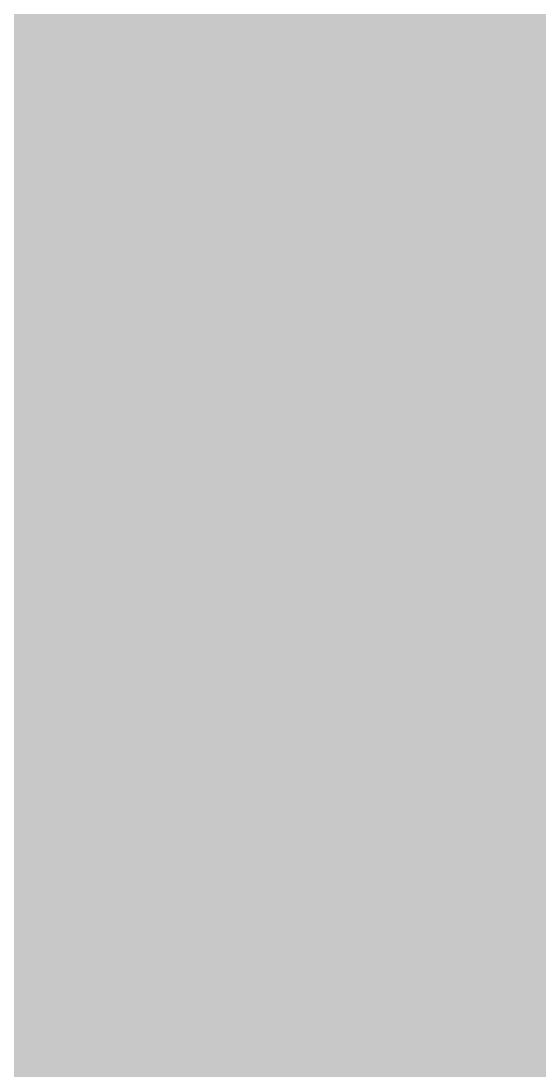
# Model space of a CAD drawing. Header units: inches. Extents: x 1 to 35.5, y 1 to 35.6.
# Drawn here: x 7.4947 to 7.6374, y 16.9686 to 17.2576 of the extents above; entities that cross this region are included whole.
import ezdxf

# ---------------------------------------------------------------- set-up
doc = ezdxf.new("R2010")
doc.units = ezdxf.units.IN
for name, color, linetype in [('Bottom Solder', 6, 'Continuous'), ('Mechanical 2', 216, 'Continuous'), ('Top 3D Body', 56, 'Continuous'), ('Top Assembly', 56, 'Continuous'), ('Top Courtyard', 56, 'Continuous'), ('Top Overlay', 2, 'Continuous'), ('Top Solder', 216, 'Continuous')]:
    doc.layers.add(name, color=color, linetype=linetype)

# ---------------------------------------------------------------- blocks, each defined once
blk = doc.blocks.new('WIKA_PCB_B_1')
at = {"layer": 'Bottom Solder'}
h = blk.add_hatch(color=6, dxfattribs=at)
edge = h.paths.add_edge_path()
edge.add_arc((9.6, 0.75), 0.9, 0, 180)
edge.add_line((8.7, 0.75), (8.7, -0.75))
edge.add_arc((9.6, -0.75), 0.9, 180, 360)
edge.add_line((10.5, -0.75), (10.5, 0.75))
at = {"layer": 'Top Solder'}
h = blk.add_hatch(color=216, dxfattribs=at)
edge = h.paths.add_edge_path()
edge.add_arc((9.6, 0.75), 0.9, 0, 180)
edge.add_line((8.7, 0.75), (8.7, -0.75))
edge.add_arc((9.6, -0.75), 0.9, 180, 360)
edge.add_line((10.5, -0.75), (10.5, 0.75))
blk = doc.blocks.new('CWF_2_10')
at = {"layer": 'Top 3D Body'}
blk.add_lwpolyline([(4.95, 2.225, 0.2, 0.2, 0), (-2.5, 2.225, 0.2, 0.2, 0)], format="xyseb", dxfattribs=at)
at = {"layer": 'Top Assembly'}
blk.add_lwpolyline([(4.95, 2.225, 0.2, 0.2, 0), (-2.5, 2.225, 0.2, 0.2, 0)], format="xyseb", dxfattribs=at)
at = {"layer": 'Top Courtyard'}
blk.add_lwpolyline([(4.95, 2.225, 0.2, 0.2, 0), (-2.5, 2.225, 0.2, 0.2, 0)], format="xyseb", dxfattribs=at)
at = {"layer": 'Top Overlay'}
blk.add_lwpolyline([(4.95, 2.21736, 0.2, 0.2, 0), (-2.50764, 2.21736, 0.2, 0.2, 0)], format="xyseb", dxfattribs=at)

msp = doc.modelspace()

# ---------------------------------------------------------------- linework, layer by layer
at = {"layer": 'Mechanical 2'}
msp.add_lwpolyline([(35.125, 18.125, 0.25, 0.25, 1), (1.125, 18.125, 0.25, 0.25, 1)], format="xyseb", close=True, dxfattribs=at)

# ---------------------------------------------------------------- block references
for name, p, rotation in [('CWF_2_10', (5.275, 20.2), 270), ('WIKA_PCB_B_1', (18, 18), 180)]:
    msp.add_blockref(name, p, dxfattribs=dict(rotation=rotation))

doc.saveas('drawing.dxf')
